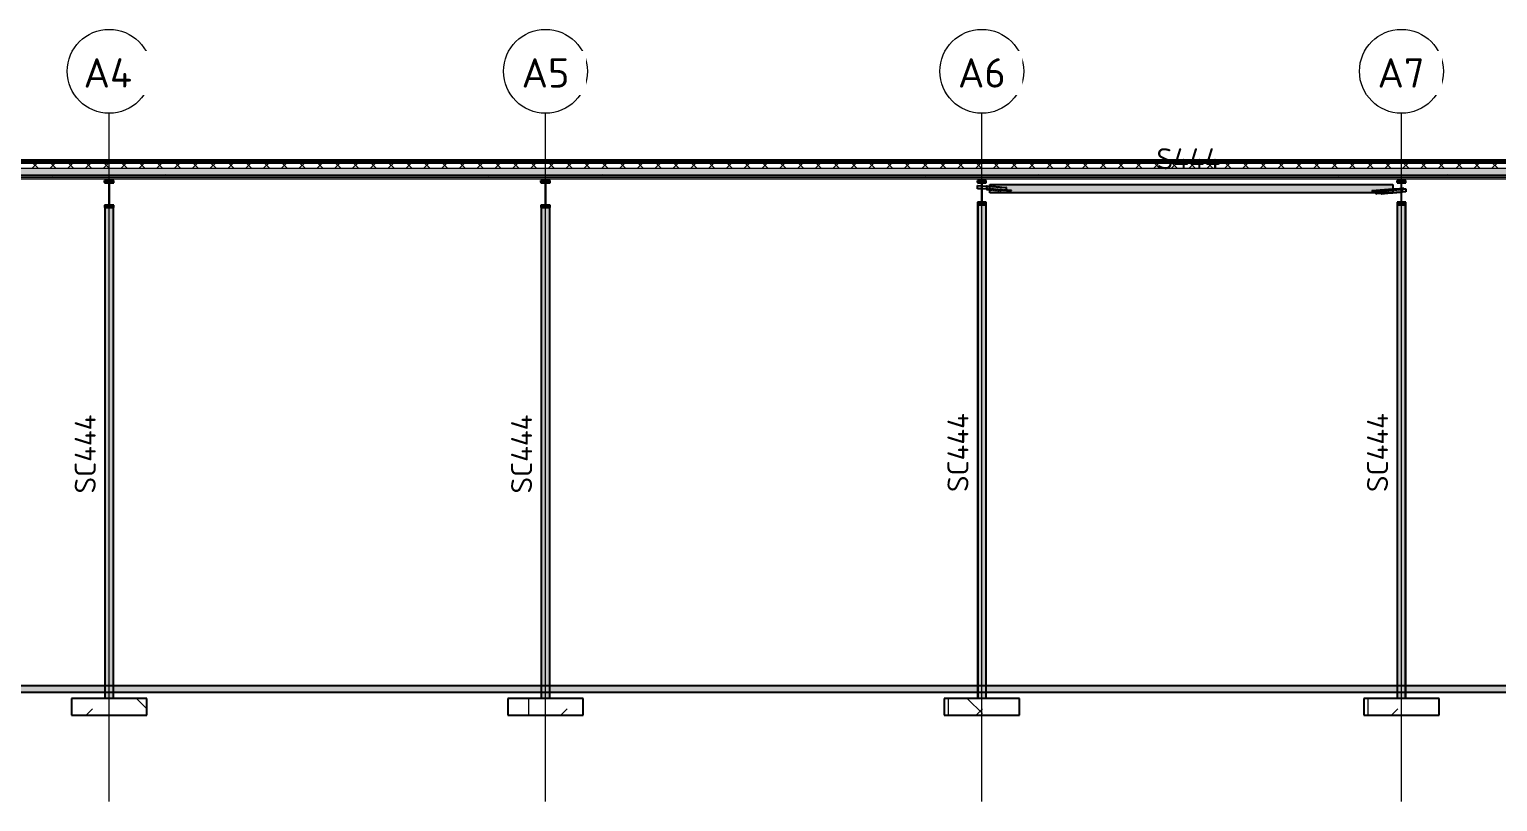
# Model space of a CAD drawing. Header units: millimetres. Extents: x 632 to 421542, y -3890 to 20851.
# Drawn here: x 333892 to 368887, y 2441 to 20851 of the extents above; entities that cross this region are included whole.
import ezdxf

# ---------------------------------------------------------------- set-up
doc = ezdxf.new("R2010")
doc.units = ezdxf.units.MM
doc.linetypes.add('Dash', pattern=[7, 5, -2])
doc.linetypes.add('Hidden Half', pattern=[3, 2, -1])
for name, color, linetype, lineweight in [('A-230-H-FLOOR', 190, 'Continuous', 13), ('A-230-M_FLOOR', 192, 'Continuous', 13), ('A-270-M_ROOF', 132, 'Continuous', 13), ('S-160-M_FOUND', 171, 'Continuous', 13), ('S-160-MH_FOUND', 171, 'Hidden Half', 13), ('S-280-A_COLUMN', 171, 'Continuous', 18), ('S-280-A_STRUCT_FRAME', 2, 'Continuous', 18), ('S-280-M_COLUMN', 52, 'Continuous', 13), ('S-280-M_STRUCT_FRAME', 12, 'Continuous', 13), ('S-280-MH_COLUMN', 52, 'Hidden Half', 13), ('Z-030-M_GRID', 191, 'Continuous', 13), ('Z-033_T_GRIDREF', 31, 'Continuous', 13), ('Z-230-A_LEVEL', 51, 'Continuous', 13)]:
    doc.layers.add(name, color=color, linetype=linetype, lineweight=lineweight)
doc.styles.add('ISOCPEUR_1', font='isocpeur.ttf', dxfattribs={"height": 700})
doc.styles.add('ISOCPEUR_2', font='isocpeur.ttf', dxfattribs={"height": 500})
pattern_1 = [(45, (-979703.3, 0), (-1414.214, 0), [750, -3000]), (45, (-978703.3, 1000), (-1414.214, 0), [750, -3000]), (45, (-977703.3, -300), (-1414.214, 0), [250, -2000]), (90, (-977703.33, 500), (-500, 500), [500, -2000]), (315, (-977703.3, 1000), (0, 2828.43), [500, -3000]), (0, (-978703.3, 1000), (2000, 2000), [300, -1000]), (0, (-981203.3, 2000), (2000, 2000), [300, -2000])]

# ---------------------------------------------------------------- blocks, each defined once
blk = doc.blocks.new('Ridge Capping - Ridge Capping-1882401-S6_501-SECTION 2A')
at = {"layer": 'A-270-M_ROOF', "lineweight": 5, "transparency": 33554432}
for points in [[(-1014161, 17720), (-913251, 17720), (-913251, 17746), (-1024756, 17746), (-1024756, 17720), (-1017693, 17720)], [(-1024756, 17716), (-913251, 17716), (-913251, 17743), (-1024756, 17743)], [(-1007098, 17716), (-913251, 17716), (-913251, 17720), (-1024756, 17720), (-1024756, 17716), (-1010630, 17716)]]:
    blk.add_hatch(color=253, dxfattribs=at).paths.add_polyline_path(points)
at = {"layer": 'A-270-M_ROOF', "color": 53, "lineweight": 5}
for p, q in [((-1024477, 17746), (-913434, 17746)), ((-913560, 17720), (-1024477, 17720)), ((-913571, 17720), (-1024469, 17720)), ((-913743, 17716), (-1024469, 17716)), ((-913554, 17743), (-1024467, 17743)), ((-913743, 17716), (-1024467, 17716))]:
    blk.add_line(p, q, dxfattribs=at)
blk = doc.blocks.new('25021-APA-ZZ-ZZ-M3-AR-000001_V3_rvt-3-S6_501-SECTION 2A')
at = {"layer": 'A-270-M_ROOF', "lineweight": 5, "transparency": 33554432}
for color, points in [(9, [(-1024756, 17699), (-913251, 17699), (-913251, 17743), (-1024756, 17743)]), (10, [(-1024756, 17659), (-913251, 17659), (-913251, 17703), (-1024756, 17703), (-1024756, 17659)]), (9, [(-1024756, 17659), (-913251, 17659), (-913251, 17703), (-1024756, 17702)]), (254, [(-1024756, 17287), (-913251, 17287), (-913251, 17538), (-1024756, 17538), (-1024756, 17407)]), (254, [(-1022990, 17287), (-913251, 17287), (-913251, 17331), (-1024756, 17331), (-1024756, 17287), (-1023873, 17287)])]:
    blk.add_hatch(color=color, dxfattribs=at).paths.add_polyline_path(points)
at = {"layer": 'A-270-M_ROOF', "transparency": 33554432}
blk.add_hatch(color=9, dxfattribs=at).paths.add_polyline_path([(-1024756, 17659), (-913251, 17659), (-913251, 17699), (-1024756, 17699)])
at = {"layer": 'A-270-M_ROOF', "lineweight": 5}
h = blk.add_hatch(dxfattribs=at)
h.set_pattern_fill('FP_26', angle=45, style=0, pattern_type=2)
h.set_pattern_definition([(45, (-979703.33, 2e-08), (-212.132, 212.132), []), (135, (-979703.33, 2e-08), (-212.132, -212.132), [])])
h.paths.add_polyline_path([(-1024756, 17538), (-913251, 17538), (-913251, 17659), (-1024756, 17659)])
at = {"layer": 'A-270-M_ROOF', "color": 53, "lineweight": 5}
for p, q in [((-913251, 17699), (-1024756, 17699)), ((-913251, 17659), (-1024756, 17659)), ((-1024756, 17659), (-913251, 17659)), ((-1024756, 17538), (-913251, 17538)), ((-913554, 17743), (-1024467, 17743)), ((-913743, 17703), (-996503, 17703)), ((-996503, 17703), (-913743, 17703)), ((-1024756, 17331), (-913421, 17331)), ((-1024756, 17287), (-913251, 17287))]:
    blk.add_line(p, q, dxfattribs=at)
blk.add_blockref('Ridge Capping - Ridge Capping-1882401-S6_501-SECTION 2A', (0, 0), dxfattribs=at)
blk = doc.blocks.new('NRP_Framing-Steel-Purlin Z - P914 - EZ250-15-4038738-S6_501-SECTION 2A')
at = {"layer": 'S-280-M_STRUCT_FRAME', "color": 150, "lineweight": 25}
for p, q in [((-1016101, 17367), (-1016201, 17358)), ((-1005702, 17367), (-1016101, 17367)), ((-1003201, 17367), (-1005701, 17367)), ((-1003101, 17375), (-1003201, 17367))]:
    blk.add_line(p, q, dxfattribs=at)
blk = doc.blocks.new('NRP_Framing-Steel-Purlin Z - P914 - EZ250-15-V84-S6_501-SECTION 2A')
at = {"layer": 'S-280-M_STRUCT_FRAME', "color": 150, "lineweight": 25}
for p, q in [((-984901, 17367), (-985001, 17358)), ((-974502, 17367), (-984901, 17367)), ((-972001, 17367), (-974501, 17367)), ((-971901, 17375), (-972001, 17367))]:
    blk.add_line(p, q, dxfattribs=at)
blk = doc.blocks.new('NRP_Framing-Steel-Purlin Z - P914 - EZ250-15-4038770-S6_501-SECTION 2A')
at = {"layer": 'S-280-M_STRUCT_FRAME', "color": 150, "lineweight": 25}
for p, q in [((-974501, 17367), (-974601, 17358)), ((-964652, 17367), (-974501, 17367)), ((-962251, 17367), (-964651, 17367)), ((-962151, 17375), (-962251, 17367))]:
    blk.add_line(p, q, dxfattribs=at)
blk = doc.blocks.new('NRP_Framing-Steel-Purlin Z - P914 - EZ250-15-4038690-S6_501-SECTION 2A')
at = {"layer": 'S-280-M_STRUCT_FRAME', "color": 150, "lineweight": 25}
for p, q in [((-964651, 17367), (-964751, 17358)), ((-954652, 17367), (-964651, 17367)), ((-952251, 17367), (-954651, 17367)), ((-952151, 17375), (-952251, 17367))]:
    blk.add_line(p, q, dxfattribs=at)
blk = doc.blocks.new('NRP_Column-Steel-SHS - SC444 - 200x200x6_0SHS-V86-S6_501-SECTION 2A')
at = {"layer": 'S-280-MH_COLUMN', "lineweight": 25}
for p, q in [((-1014945, 16602), (-1014945, 16637)), ((-1014945, 5200), (-1014945, 16602)), ((-1014757, 16637), (-1014757, 16602)), ((-1014757, 16602), (-1014757, 5200)), ((-1014945, 5050), (-1014945, 5200)), ((-1014945, 4900), (-1014945, 5050)), ((-1014757, 5200), (-1014757, 5050)), ((-1014757, 5050), (-1014757, 4900))]:
    blk.add_line(p, q, dxfattribs=at)
blk = doc.blocks.new('NRP_Column-Steel-SHS - SC444 - 200x200x6_0SHS-V87-S6_501-SECTION 2A')
at = {"layer": 'S-280-MH_COLUMN', "lineweight": 25}
for p, q in [((-973345, 16671), (-973345, 16706)), ((-973345, 5200), (-973345, 16671)), ((-973157, 16706), (-973157, 16671)), ((-973157, 16671), (-973157, 5200)), ((-973345, 5050), (-973345, 5200)), ((-973345, 4900), (-973345, 5050)), ((-973157, 5200), (-973157, 5050)), ((-973157, 5050), (-973157, 4900))]:
    blk.add_line(p, q, dxfattribs=at)
blk = doc.blocks.new('NRP_Foundation-Pad Footing Fibre _v2_ - PF4 -1800 x 1800 x 400d-V74-S6_501-SECTION 2A')
at = {"layer": 'S-160-M_FOUND'}
h = blk.add_hatch(dxfattribs=at)
h.set_pattern_fill('FP_29', color=256, style=0, pattern_type=2)
h.set_pattern_definition(pattern_1)
h.paths.add_polyline_path([(-994951, 4500), (-993151, 4500), (-993151, 4900), (-994951, 4900)])
at = {"layer": 'S-160-M_FOUND', "lineweight": 25}
for p, q in [((-993151, 4900), (-994951, 4900)), ((-994951, 4900), (-994951, 4500)), ((-993151, 4500), (-993151, 4900)), ((-994951, 4500), (-993151, 4500))]:
    blk.add_line(p, q, dxfattribs=at)
blk = doc.blocks.new('NRP_Foundation-Pad Footing Fibre _v2_ - PF4 -1800 x 1800 x 400d-V75-S6_501-SECTION 2A')
at = {"layer": 'S-160-M_FOUND'}
h = blk.add_hatch(dxfattribs=at)
h.set_pattern_fill('FP_29', color=256, style=0, pattern_type=2)
h.set_pattern_definition(pattern_1)
h.paths.add_polyline_path([(-984551, 4500), (-982751, 4500), (-982751, 4900), (-984551, 4900)])
at = {"layer": 'S-160-M_FOUND', "lineweight": 25}
for p, q in [((-982751, 4900), (-984551, 4900)), ((-984551, 4900), (-984551, 4500)), ((-982751, 4500), (-982751, 4900)), ((-984551, 4500), (-982751, 4500))]:
    blk.add_line(p, q, dxfattribs=at)
blk = doc.blocks.new('NRP_Foundation-Pad Footing Fibre _v2_ - PF4 -1800 x 1800 x 400d-V76-S6_501-SECTION 2A')
at = {"layer": 'S-160-M_FOUND'}
h = blk.add_hatch(dxfattribs=at)
h.set_pattern_fill('FP_29', color=256, style=0, pattern_type=2)
h.set_pattern_definition(pattern_1)
h.paths.add_polyline_path([(-974151, 4500), (-972351, 4500), (-972351, 4900), (-974151, 4900)])
at = {"layer": 'S-160-M_FOUND', "lineweight": 25}
for p, q in [((-972351, 4900), (-974151, 4900)), ((-974151, 4900), (-974151, 4500)), ((-972351, 4500), (-972351, 4900)), ((-974151, 4500), (-972351, 4500))]:
    blk.add_line(p, q, dxfattribs=at)
blk = doc.blocks.new('NRP_Foundation-Pad Footing Fibre _v2_ - PF4 -1800 x 1800 x 400d-V77-S6_501-SECTION 2A')
at = {"layer": 'S-160-M_FOUND'}
h = blk.add_hatch(dxfattribs=at)
h.set_pattern_fill('FP_29', color=256, style=0, pattern_type=2)
h.set_pattern_definition(pattern_1)
h.paths.add_polyline_path([(-964151, 4900), (-964151, 4500), (-962351, 4500), (-962351, 4900)])
at = {"layer": 'S-160-M_FOUND', "lineweight": 25}
for p, q in [((-962351, 4900), (-964151, 4900)), ((-964151, 4900), (-964151, 4500)), ((-962351, 4500), (-962351, 4900)), ((-964151, 4500), (-962351, 4500))]:
    blk.add_line(p, q, dxfattribs=at)
blk = doc.blocks.new('NRP_Framing-Steel-SHS - S444 - 200x200x6_0SHS-3940805-S6_501-SECTION 2A')
at = {"layer": 'S-280-M_STRUCT_FRAME', "linetype": 'Dash', "lineweight": 25}
for p, q in [((-963455, 17144), (-973063, 17144)), ((-963856, 16956), (-973063, 16956)), ((-963478, 16956), (-963856, 16956)), ((-963455, 16956), (-963477, 16956))]:
    blk.add_line(p, q, dxfattribs=at)
blk = doc.blocks.new('NRP_Framing-Steel-EA - RB725 - 75x75x8EA-3940860-S6_501-SECTION 2A')
at = {"layer": 'S-280-M_STRUCT_FRAME', "linetype": 'Dash', "lineweight": 25}
h = blk.add_hatch(color=256, dxfattribs=at)
h.paths.add_polyline_path([(-972664, 17005), (-972673, 17081), (-973246, 17121), (-973246, 17046), (-972666, 17005)])
h.paths.add_polyline_path([(-973256, 17047), (-973256, 17121), (-973352, 17128), (-973352, 17053)])
for points in [[(-973256, 17121), (-973256, 17122), (-973344, 17128)], [(-972664, 17005), (-972545, 17005), (-972546, 17013), (-972653, 17013), (-972660, 17081), (-972673, 17081), (-972666, 17016)], [(-972546, 17013), (-972653, 17021), (-972653, 17013)]]:
    blk.add_hatch(color=256, dxfattribs=at).paths.add_polyline_path(points)
at = {"layer": 'S-280-M_STRUCT_FRAME', "lineweight": 25}
for p, q in [((-973352, 17128), (-973347, 17129)), ((-973352, 17053), (-973352, 17128)), ((-973352, 17128), (-973256, 17121)), ((-973256, 17047), (-973352, 17053)), ((-973347, 17129), (-973256, 17122)), ((-973246, 17122), (-972660, 17081)), ((-973246, 17121), (-972673, 17081)), ((-972664, 17005), (-973246, 17046)), ((-972660, 17081), (-972673, 17081)), ((-972673, 17081), (-972664, 17005)), ((-972664, 17005), (-972545, 17005)), ((-972653, 17013), (-972660, 17081)), ((-972653, 17021), (-972546, 17013)), ((-972546, 17013), (-972653, 17013)), ((-972545, 17005), (-972546, 17013))]:
    blk.add_line(p, q, dxfattribs=at)
at = {"layer": 'S-280-M_STRUCT_FRAME', "linetype": 'Dash', "lineweight": 25}
for p, q in [((-973256, 17122), (-973246, 17122)), ((-973256, 17121), (-973246, 17121)), ((-973246, 17046), (-973256, 17047))]:
    blk.add_line(p, q, dxfattribs=at)
blk = doc.blocks.new('NRP_Framing-Steel-EA - RB725 - 75x75x8EA-V83-S6_501-SECTION 2A')
at = {"layer": 'S-280-M_STRUCT_FRAME', "linetype": 'Dash', "lineweight": 25}
blk.add_hatch(color=256, dxfattribs=at).paths.add_polyline_path([(-963846, 16930), (-963838, 17005), (-963957, 17005), (-963958, 16997), (-963851, 16997), (-963859, 16930)])
h = blk.add_hatch(color=256, dxfattribs=at)
h.paths.add_polyline_path([(-963838, 17005), (-963283, 17045), (-963326, 17049), (-963390, 17045), (-963957, 17005)])
h.paths.add_polyline_path([(-963246, 17047), (-963150, 17053), (-963197, 17058), (-963246, 17053), (-963246, 17050), (-963230, 17049), (-963246, 17048)])
h.paths.add_polyline_path([(-963256, 17051), (-963256, 17054), (-963275, 17053)])
h = blk.add_hatch(color=256, dxfattribs=at)
h.paths.add_polyline_path([(-963846, 16930), (-963256, 16971), (-963256, 17046), (-963838, 17005)])
h.paths.add_polyline_path([(-963246, 16972), (-963150, 16979), (-963150, 17053), (-963246, 17047)])
at = {"layer": 'S-280-M_STRUCT_FRAME', "lineweight": 25}
for p, q in [((-963957, 17005), (-963958, 16997)), ((-963958, 16997), (-963851, 16997)), ((-963458, 17040), (-963957, 17005)), ((-963838, 17005), (-963957, 17005)), ((-963851, 16997), (-963859, 16930)), ((-963859, 16930), (-963846, 16930)), ((-963846, 16930), (-963838, 17005)), ((-963256, 16971), (-963846, 16930)), ((-963838, 17005), (-963256, 17046)), ((-963298, 17051), (-963455, 17040)), ((-963256, 17054), (-963275, 17053)), ((-963197, 17058), (-963246, 17055)), ((-963246, 17047), (-963150, 17053)), ((-963150, 16979), (-963246, 16972)), ((-963197, 17058), (-963150, 17053)), ((-963150, 17053), (-963150, 16979))]:
    blk.add_line(p, q, dxfattribs=at)
at = {"layer": 'S-280-M_STRUCT_FRAME', "linetype": 'Dash', "lineweight": 25}
for p, q in [((-963455, 17040), (-963458, 17040)), ((-963275, 17053), (-963296, 17052)), ((-963246, 17055), (-963256, 17054)), ((-963256, 17046), (-963246, 17047)), ((-963246, 16972), (-963256, 16971))]:
    blk.add_line(p, q, dxfattribs=at)
blk = doc.blocks.new('NRP_Framing-Steel-EA - RB725 - 75x75x8EA-4036928-S6_501-SECTION 2A')
at = {"layer": 'S-280-M_STRUCT_FRAME', "linetype": 'Dash', "lineweight": 25}
blk.add_hatch(color=256, dxfattribs=at).paths.add_polyline_path([(-973063, 17030), (-973063, 17033), (-973138, 17036)])
for p, q in [((-973132, 17112), (-973138, 17111)), ((-973138, 17111), (-973138, 17036)), ((-973132, 17045), (-973132, 17112)), ((-972778, 17081), (-973132, 17112)), ((-973084, 17049), (-973132, 17045)), ((-973124, 17037), (-973084, 17041)), ((-973084, 17041), (-973084, 17049)), ((-972677, 17013), (-973084, 17049)), ((-972728, 17010), (-973084, 17041)), ((-973063, 17030), (-972783, 17005)), ((-972677, 17005), (-972724, 17009))]:
    blk.add_line(p, q, dxfattribs=at)
at = {"layer": 'S-280-M_STRUCT_FRAME', "lineweight": 25}
for q in [(-973125, 17037), (-973063, 17030)]:
    blk.add_line((-973138, 17036), q, dxfattribs=at)
blk = doc.blocks.new('NRP_Framing-Steel-EA - RB725 - 75x75x8EA-4066255-S6_501-SECTION 2A')
at = {"layer": 'S-280-M_STRUCT_FRAME', "linetype": 'Dash', "lineweight": 25}
h = blk.add_hatch(color=256, dxfattribs=at)
h.paths.add_polyline_path([(-963737, 16930), (-963511, 16950), (-963563, 16950), (-963737, 16938)])
h.paths.add_polyline_path([(-963455, 16955), (-963305, 16968), (-963455, 16956)])
for points in [[(-963727, 16930), (-963726, 16930), (-963734, 16930)], [(-963280, 17045), (-963278, 17045), (-963278, 17053), (-963322, 17049)]]:
    blk.add_hatch(color=256, dxfattribs=at).paths.add_polyline_path(points)
h = blk.add_hatch(color=256, dxfattribs=at)
h.paths.add_polyline_path([(-963275, 17045), (-963256, 17048), (-963256, 17051), (-963278, 17053), (-963278, 17045)])
h.paths.add_polyline_path([(-963246, 17048), (-963229, 17049), (-963246, 17050)])
for p, q in [((-963826, 16997), (-963324, 17041)), ((-963825, 17005), (-963779, 17009)), ((-963774, 17010), (-963326, 17049)), ((-963732, 16997), (-963230, 17041)), ((-963511, 16950), (-963455, 16955)), ((-963500, 16950), (-963455, 16954)), ((-963320, 17042), (-963280, 17045)), ((-963302, 16968), (-963230, 16974)), ((-963272, 17045), (-963230, 17041)), ((-963246, 17050), (-963256, 17051)), ((-963256, 16971), (-963250, 16972)), ((-963246, 16972), (-963225, 16974)), ((-963230, 17041), (-963230, 16974)), ((-963230, 16974), (-963225, 16974)), ((-963225, 17049), (-963229, 17049)), ((-963225, 16974), (-963225, 17049))]:
    blk.add_line(p, q, dxfattribs=at)
at = {"layer": 'S-280-M_STRUCT_FRAME', "lineweight": 25}
for p, q in [((-963737, 16930), (-963512, 16950)), ((-963726, 16930), (-963501, 16950)), ((-963455, 16954), (-963256, 16971)), ((-963455, 16955), (-963307, 16968)), ((-963326, 17049), (-963301, 17051)), ((-963298, 17051), (-963278, 17053)), ((-963280, 17045), (-963278, 17045)), ((-963256, 17051), (-963278, 17053)), ((-963278, 17053), (-963278, 17045)), ((-963278, 17045), (-963273, 17045)), ((-963229, 17049), (-963246, 17050))]:
    blk.add_line(p, q, dxfattribs=at)
blk = doc.blocks.new('Grid - NRP_Grid-Head-320187-S6_501-SECTION 2A')
at = {"layer": 'Z-033_T_GRIDREF'}
blk.add_circle((-1014851, 19851), 1000, dxfattribs=at)

msp = doc.modelspace()

# ---------------------------------------------------------------- hatches: boundary and pattern name
at = {"layer": 'A-230-H-FLOOR'}
h = msp.add_hatch(dxfattribs=at)
h.set_pattern_fill('FP_29', color=256, style=0, pattern_type=2)
h.set_pattern_definition([(45, (350141.4, 0), (-1414.214, 0), [750, -3000]), (45, (351141.4, 1000), (-1414.214, 0), [750, -3000]), (45, (352141.4, -300), (-1414.214, 0), [250, -2000]), (90, (352141.4, 500), (-500, 500), [500, -2000]), (315, (352141.4, 1000), (0, 2828.43), [500, -3000]), (0, (351141.4, 1000), (2000, 2000), [300, -1000]), (0, (348641.4, 2000), (2000, 2000), [300, -2000])])
h.paths.add_polyline_path([(411035, 5050), (418098, 5050), (418098, 5200), (306494, 5200), (306494, 5050), (403972, 5050)])
at = {"layer": 'S-280-M_COLUMN', "lineweight": 5}
h = msp.add_hatch(color=256, dxfattribs=at)
h.paths.add_polyline_path([(335694, 4900), (335709, 4900), (335709, 5050), (335694, 5050)])
h.paths.add_polyline_path([(335698, 5200), (335709, 5200), (335709, 16602), (335694, 16602), (335696, 5200)])
h = msp.add_hatch(color=256, dxfattribs=at)
h.paths.add_polyline_path([(335879, 4900), (335879, 5050), (335709, 5050), (335709, 4900)])
h.paths.add_polyline_path([(335709, 5200), (335879, 5200), (335879, 16602), (335709, 16602), (335709, 7257)])
h = msp.add_hatch(color=256, dxfattribs=at)
h.paths.add_polyline_path([(335893, 4900), (335894, 4900), (335892, 5050), (335879, 5050), (335879, 4900), (335892, 4900)])
h.paths.add_polyline_path([(335892, 5200), (335894, 5200), (335892, 16602), (335879, 16602), (335879, 5200), (335892, 5200)])
h = msp.add_hatch(color=256, dxfattribs=at)
h.paths.add_polyline_path([(346101, 4900), (346109, 4900), (346109, 5050), (346094, 5050), (346096, 4900), (346098, 4900)])
h.paths.add_polyline_path([(346098, 5200), (346109, 5200), (346109, 16602), (346094, 16602), (346096, 5200)])
h = msp.add_hatch(color=256, dxfattribs=at)
h.paths.add_polyline_path([(346279, 4900), (346279, 5050), (346109, 5050), (346109, 4900)])
h.paths.add_polyline_path([(346109, 5200), (346279, 5200), (346279, 16602), (346109, 16602), (346109, 7257)])
h = msp.add_hatch(color=256, dxfattribs=at)
h.paths.add_polyline_path([(346293, 4900), (346294, 4900), (346292, 5050), (346279, 5050), (346279, 4900), (346292, 4900)])
h.paths.add_polyline_path([(346292, 5200), (346294, 5200), (346292, 16602), (346279, 16602), (346279, 5200), (346292, 5200)])
h = msp.add_hatch(color=256, dxfattribs=at)
h.paths.add_polyline_path([(356498, 4900), (356509, 4900), (356509, 5050), (356494, 5050), (356496, 4900)])
h.paths.add_polyline_path([(356503, 5200), (356509, 5200), (356509, 16671), (356494, 16671), (356496, 5200), (356501, 5200)])
h = msp.add_hatch(color=256, dxfattribs=at)
h.paths.add_polyline_path([(356679, 4900), (356679, 5050), (356509, 5050), (356509, 4900)])
h.paths.add_polyline_path([(356509, 5200), (356679, 5200), (356679, 16671), (356509, 16671), (356509, 7257)])
h = msp.add_hatch(color=256, dxfattribs=at)
h.paths.add_polyline_path([(356693, 4900), (356694, 4900), (356692, 5050), (356679, 5050), (356679, 4900), (356692, 4900)])
h.paths.add_polyline_path([(356693, 5200), (356694, 5200), (356692, 16671), (356679, 16671), (356679, 5200), (356692, 5200)])
h = msp.add_hatch(color=256, dxfattribs=at)
h.paths.add_polyline_path([(366498, 4900), (366509, 4900), (366509, 5050), (366494, 5050), (366496, 4900)])
h.paths.add_polyline_path([(366503, 5200), (366509, 5200), (366509, 16671), (366494, 16671), (366496, 5200), (366501, 5200)])
h = msp.add_hatch(color=256, dxfattribs=at)
h.paths.add_polyline_path([(366679, 4900), (366679, 5050), (366509, 5050), (366509, 4900)])
h.paths.add_polyline_path([(366509, 5200), (366679, 5200), (366679, 16671), (366509, 16671), (366509, 7257)])
h = msp.add_hatch(color=256, dxfattribs=at)
h.paths.add_polyline_path([(366693, 4900), (366694, 4900), (366692, 5050), (366679, 5050), (366679, 4900), (366692, 4900)])
h.paths.add_polyline_path([(366693, 5200), (366694, 5200), (366692, 16671), (366679, 16671), (366679, 5200), (366692, 5200)])
msp.add_hatch(color=256, dxfattribs=at).paths.add_polyline_path([(346279, 12932), (346279, 12932)])
at = {"layer": 'S-280-M_STRUCT_FRAME', "lineweight": 5}
for points in [[(335908, 17250), (335680, 17250), (335680, 17206), (335908, 17206)], [(335680, 17191), (335680, 17191), (335680, 17206)], [(335680, 16602), (335908, 16602), (335908, 16617), (335799, 16617), (335799, 17191), (335908, 17191), (335908, 17206), (335680, 17206), (335680, 17191), (335788, 17191), (335788, 16617), (335680, 16617)], [(346308, 17250), (346080, 17250), (346080, 17206), (346308, 17206)], [(346080, 17191), (346080, 17191), (346080, 17206)], [(346308, 16602), (346308, 16617), (346199, 16617), (346199, 17191), (346308, 17191), (346308, 17206), (346080, 17206), (346080, 17191), (346188, 17191), (346188, 16617), (346080, 16617), (346080, 16602), (346143, 16602)], [(356698, 17243), (356489, 17243), (356489, 17206), (356698, 17206)], [(356698, 16671), (356698, 16687), (356599, 16687), (356599, 17190), (356698, 17190), (356698, 17206), (356489, 17206), (356489, 17190), (356589, 17190), (356589, 16687), (356489, 16687), (356489, 16671), (356517, 16671)], [(356589, 17190), (356589, 17190), (356577, 17190)], [(356698, 17190), (356698, 17190), (356687, 17190)], [(366698, 17250), (366489, 17250), (366489, 17206), (366698, 17206)], [(366698, 16671), (366698, 16687), (366599, 16687), (366599, 17190), (366698, 17190), (366698, 17206), (366489, 17206), (366489, 17190), (366589, 17190), (366589, 16687), (366489, 16687), (366489, 16671), (366670, 16671)], [(366552, 17190), (366588, 17190), (366588, 17190)], [(335680, 16617), (335788, 16617), (335788, 16660), (335680, 16660), (335680, 16646)], [(335680, 16602), (335680, 16602), (335680, 16637)], [(335799, 16617), (335908, 16617), (335908, 16660), (335799, 16660), (335799, 16646)], [(346080, 16617), (346188, 16617), (346188, 16660), (346080, 16660)], [(346308, 16660), (346199, 16660), (346199, 16617), (346308, 16617)], [(356589, 16687), (356589, 16727), (356489, 16727), (356489, 16687), (356517, 16687)], [(356698, 16727), (356599, 16727), (356599, 16687), (356698, 16687)], [(366589, 16687), (366589, 16730), (366489, 16730), (366489, 16687)], [(366670, 16687), (366698, 16687), (366698, 16730), (366599, 16730), (366599, 16687)]]:
    msp.add_hatch(color=256, dxfattribs=at).paths.add_polyline_path(points)
h = msp.add_hatch(color=256, dxfattribs=at)
h.paths.add_polyline_path([(356698, 16727), (356698, 16730), (356599, 16729), (356599, 16727), (356617, 16727)])
h.paths.add_polyline_path([(356489, 16727), (356589, 16727), (356589, 16730), (356489, 16730)])
h.paths.add_polyline_path([(356678, 17243), (356698, 17243), (356698, 17246), (356489, 17246), (356489, 17243), (356507, 17243)])
h = msp.add_hatch(color=256, dxfattribs=at)
h.paths.add_polyline_path([(366390, 16950), (366390, 16957), (366281, 16950)])
h.paths.add_polyline_path([(365988, 16950), (365993, 16997), (365886, 16997), (365887, 17005), (366390, 17040), (366390, 17150), (356782, 17150), (356782, 17109), (357185, 17081), (357192, 17021), (357299, 17013), (357299, 17005), (357172, 17006), (356782, 17033), (356782, 16950), (365986, 16950)])

# ---------------------------------------------------------------- linework, layer by layer
at = {"layer": 'A-230-M_FLOOR', "lineweight": 25}
for p, q in [((418098, 5200), (306494, 5200)), ((306494, 5050), (418098, 5050))]:
    msp.add_line(p, q, dxfattribs=at)
at = {"layer": 'S-280-M_COLUMN', "lineweight": 25}
for p, q in [((335694, 16602), (335694, 5200)), ((335894, 5200), (335894, 16602)), ((346094, 16602), (346094, 5200)), ((346294, 5200), (346294, 16602)), ((356494, 16671), (356494, 5200)), ((356694, 5200), (356694, 16671)), ((366494, 16671), (366494, 5200)), ((366694, 5200), (366694, 16671)), ((335694, 5050), (335694, 4900)), ((335894, 4900), (335894, 5050)), ((346094, 5050), (346094, 4900)), ((346294, 4900), (346294, 5050)), ((356494, 5050), (356494, 4900)), ((356694, 4900), (356694, 5050)), ((366494, 5050), (366494, 4900)), ((366694, 4900), (366694, 5050))]:
    msp.add_line(p, q, dxfattribs=at)
at = {"layer": 'S-280-M_STRUCT_FRAME', "lineweight": 25}
for p, q in [((335680, 17250), (335908, 17250)), ((335908, 17250), (335680, 17250)), ((335680, 17206), (335680, 17250)), ((335908, 17206), (335680, 17206)), ((335680, 17206), (335680, 17191)), ((335680, 17191), (335788, 17191)), ((335788, 17191), (335788, 16617)), ((335799, 16617), (335799, 17191)), ((335799, 17191), (335908, 17191)), ((335908, 17206), (335908, 17250)), ((335908, 17191), (335908, 17206)), ((346080, 17250), (346308, 17250)), ((346308, 17250), (346080, 17250)), ((346080, 17206), (346080, 17250)), ((346308, 17206), (346080, 17206)), ((346080, 17206), (346080, 17191)), ((346080, 17191), (346188, 17191)), ((346188, 17191), (346188, 16617)), ((346199, 16617), (346199, 17191)), ((346199, 17191), (346308, 17191)), ((346308, 17206), (346308, 17250)), ((346308, 17191), (346308, 17206)), ((356698, 17246), (356489, 17246)), ((356489, 17246), (356489, 17243)), ((356489, 17243), (356698, 17243)), ((356489, 17206), (356489, 17243)), ((356698, 17206), (356489, 17206)), ((356489, 17206), (356489, 17190)), ((356489, 17190), (356589, 17190)), ((356589, 17190), (356589, 16687)), ((356599, 16687), (356599, 17190)), ((356599, 17190), (356698, 17190)), ((356698, 17243), (356698, 17246)), ((356698, 17206), (356698, 17243)), ((356698, 17190), (356698, 17206)), ((356782, 17109), (356782, 17150)), ((356782, 17150), (366390, 17150)), ((366390, 17150), (366390, 17040)), ((366489, 17250), (366698, 17250)), ((366698, 17250), (366489, 17250)), ((366489, 17206), (366489, 17250)), ((366698, 17206), (366489, 17206)), ((366489, 17206), (366489, 17190)), ((366489, 17190), (366589, 17190)), ((366589, 17190), (366589, 16687)), ((366599, 16687), (366599, 17190)), ((366599, 17190), (366698, 17190)), ((366698, 17206), (366698, 17250)), ((366698, 17190), (366698, 17206)), ((356782, 16950), (356782, 17033)), ((365988, 16950), (356782, 16950)), ((366390, 16950), (366282, 16950)), ((366390, 16957), (366390, 16950)), ((335680, 16660), (335788, 16660)), ((335788, 16660), (335680, 16660)), ((335680, 16660), (335680, 16617)), ((335788, 16617), (335680, 16617)), ((335680, 16617), (335680, 16602)), ((335680, 16602), (335908, 16602)), ((335799, 16660), (335908, 16660)), ((335908, 16660), (335799, 16660)), ((335908, 16617), (335799, 16617)), ((335908, 16617), (335908, 16660)), ((335908, 16602), (335908, 16617)), ((346080, 16660), (346188, 16660)), ((346188, 16660), (346080, 16660)), ((346080, 16660), (346080, 16617)), ((346188, 16617), (346080, 16617)), ((346080, 16617), (346080, 16602)), ((346080, 16602), (346308, 16602)), ((346199, 16660), (346308, 16660)), ((346308, 16660), (346199, 16660)), ((346308, 16617), (346199, 16617)), ((346308, 16617), (346308, 16660)), ((346308, 16602), (346308, 16617)), ((356489, 16730), (356489, 16727)), ((356589, 16730), (356489, 16730)), ((356489, 16727), (356589, 16727)), ((356489, 16727), (356489, 16687)), ((356589, 16687), (356489, 16687)), ((356489, 16687), (356489, 16671)), ((356489, 16671), (356698, 16671)), ((356698, 16730), (356599, 16730)), ((356599, 16727), (356698, 16727)), ((356698, 16687), (356599, 16687)), ((356698, 16727), (356698, 16730)), ((356698, 16687), (356698, 16727)), ((356698, 16671), (356698, 16687)), ((366489, 16730), (366589, 16730)), ((366589, 16730), (366489, 16730)), ((366489, 16730), (366489, 16687)), ((366589, 16687), (366489, 16687)), ((366489, 16687), (366489, 16671)), ((366489, 16671), (366698, 16671)), ((366599, 16730), (366698, 16730)), ((366698, 16730), (366599, 16730)), ((366698, 16687), (366599, 16687)), ((366698, 16687), (366698, 16730)), ((366698, 16671), (366698, 16687))]:
    msp.add_line(p, q, dxfattribs=at)
at = {"layer": 'S-280-M_STRUCT_FRAME', "linetype": 'Dash', "lineweight": 25}
for p, q in [((335788, 17235), (335680, 17235)), ((335788, 17191), (335788, 17235)), ((335788, 17235), (335788, 17191)), ((335908, 17235), (335799, 17235)), ((335799, 17235), (335799, 17191)), ((335799, 17235), (335799, 17191)), ((346188, 17235), (346080, 17235)), ((346188, 17191), (346188, 17235)), ((346188, 17235), (346188, 17191)), ((346308, 17235), (346199, 17235)), ((346199, 17235), (346199, 17191)), ((356489, 17230), (356589, 17230)), ((356589, 17230), (356589, 17190)), ((356599, 17190), (356599, 17230)), ((356599, 17230), (356698, 17230)), ((366589, 17234), (366489, 17234)), ((366589, 17190), (366589, 17234)), ((366589, 17234), (366589, 17190)), ((366698, 17234), (366599, 17234)), ((366599, 17234), (366599, 17190)), ((366599, 17234), (366599, 17190)), ((356782, 17033), (356782, 17109)), ((366281, 16950), (365988, 16950)), ((366390, 17040), (366390, 16957)), ((335908, 16645), (335680, 16645)), ((346308, 16645), (346080, 16645)), ((356489, 16715), (356698, 16715)), ((366698, 16715), (366489, 16715))]:
    msp.add_line(p, q, dxfattribs=at)
at = {"layer": 'S-280-MH_COLUMN', "lineweight": 25}
for p, q in [((335694, 16637), (335694, 16602)), ((335694, 16637), (335709, 16637)), ((335879, 16637), (335709, 16637)), ((335879, 16637), (335894, 16637)), ((335894, 16602), (335894, 16637)), ((346094, 16637), (346094, 16602)), ((346094, 16637), (346109, 16637)), ((346279, 16637), (346109, 16637)), ((346279, 16637), (346294, 16637)), ((346294, 16602), (346294, 16637)), ((356494, 16706), (356494, 16671)), ((356494, 16706), (356509, 16706)), ((356679, 16706), (356509, 16706)), ((356679, 16706), (356694, 16706)), ((356694, 16671), (356694, 16706)), ((366494, 16706), (366494, 16671)), ((366494, 16706), (366509, 16706)), ((366679, 16706), (366509, 16706)), ((366679, 16706), (366694, 16706)), ((366694, 16671), (366694, 16706)), ((335694, 5200), (335694, 5050)), ((335894, 5050), (335894, 5200)), ((346094, 5200), (346094, 5050)), ((346294, 5050), (346294, 5200)), ((356494, 5200), (356494, 5050)), ((356694, 5050), (356694, 5200)), ((366494, 5200), (366494, 5050)), ((366694, 5050), (366694, 5200))]:
    msp.add_line(p, q, dxfattribs=at)
at = {"layer": 'Z-030-M_GRID'}
for p, q in [((335794, 2441), (335794, 18851)), ((346194, 2441), (346194, 18851)), ((356594, 2441), (356594, 18851)), ((366594, 2441), (366594, 18851))]:
    msp.add_line(p, q, dxfattribs=at)
at = {"layer": 'Z-230-A_LEVEL'}
msp.add_line((302236, 5200), (421542, 5200), dxfattribs=at)

# ---------------------------------------------------------------- block references
at = {"color": 10, "lineweight": 5}
msp.add_blockref('25021-APA-ZZ-ZZ-M3-AR-000001_V3_rvt-3-S6_501-SECTION 2A', (1329845, 0), dxfattribs=at)
at = {"layer": 'S-160-MH_FOUND', "lineweight": 25}
for name in ['NRP_Foundation-Pad Footing Fibre _v2_ - PF4 -1800 x 1800 x 400d-V74-S6_501-SECTION 2A', 'NRP_Foundation-Pad Footing Fibre _v2_ - PF4 -1800 x 1800 x 400d-V75-S6_501-SECTION 2A', 'NRP_Foundation-Pad Footing Fibre _v2_ - PF4 -1800 x 1800 x 400d-V76-S6_501-SECTION 2A', 'NRP_Foundation-Pad Footing Fibre _v2_ - PF4 -1800 x 1800 x 400d-V77-S6_501-SECTION 2A']:
    msp.add_blockref(name, (1329845, 0), dxfattribs=at)
at = {"layer": 'S-280-M_STRUCT_FRAME', "color": 150, "lineweight": 25}
for name, p in [('NRP_Framing-Steel-Purlin Z - P914 - EZ250-15-4038738-S6_501-SECTION 2A', (1340245, 0)), ('NRP_Framing-Steel-Purlin Z - P914 - EZ250-15-4038738-S6_501-SECTION 2A', (1350645, 0)), ('NRP_Framing-Steel-Purlin Z - P914 - EZ250-15-V84-S6_501-SECTION 2A', (1329845, 0)), ('NRP_Framing-Steel-Purlin Z - P914 - EZ250-15-4038770-S6_501-SECTION 2A', (1329845, 0)), ('NRP_Framing-Steel-Purlin Z - P914 - EZ250-15-4038690-S6_501-SECTION 2A', (1329845, 0))]:
    msp.add_blockref(name, p, dxfattribs=at)
at = {"layer": 'S-280-M_STRUCT_FRAME', "linetype": 'Dash', "lineweight": 25}
for name in ['NRP_Framing-Steel-EA - RB725 - 75x75x8EA-3940860-S6_501-SECTION 2A', 'NRP_Framing-Steel-EA - RB725 - 75x75x8EA-4036928-S6_501-SECTION 2A', 'NRP_Framing-Steel-SHS - S444 - 200x200x6_0SHS-3940805-S6_501-SECTION 2A', 'NRP_Framing-Steel-EA - RB725 - 75x75x8EA-V83-S6_501-SECTION 2A', 'NRP_Framing-Steel-EA - RB725 - 75x75x8EA-4066255-S6_501-SECTION 2A']:
    msp.add_blockref(name, (1329845, 0), dxfattribs=at)
at = {"layer": 'S-280-MH_COLUMN', "lineweight": 25}
for name, p in [('NRP_Column-Steel-SHS - SC444 - 200x200x6_0SHS-V86-S6_501-SECTION 2A', (1350645, 0)), ('NRP_Column-Steel-SHS - SC444 - 200x200x6_0SHS-V86-S6_501-SECTION 2A', (1361045, 0)), ('NRP_Column-Steel-SHS - SC444 - 200x200x6_0SHS-V87-S6_501-SECTION 2A', (1329845, 0)), ('NRP_Column-Steel-SHS - SC444 - 200x200x6_0SHS-V87-S6_501-SECTION 2A', (1339845, 0))]:
    msp.add_blockref(name, p, dxfattribs=at)
at = {"layer": 'Z-033_T_GRIDREF'}
for p in [(1350645, 0), (1361045, 0), (1371445, 0), (1381445, 0)]:
    msp.add_blockref('Grid - NRP_Grid-Head-320187-S6_501-SECTION 2A', p, dxfattribs=at)

# ---------------------------------------------------------------- texts
at = {"layer": 'S-280-A_COLUMN', "lineweight": 13, "char_height": 500, "width": 2356.96, "attachment_point": 1, "rotation": 90, "style": 'ISOCPEUR_2'}
for insert in [(334974, 9786), (345374, 9786), (355774, 9821), (365774, 9821)]:
    msp.add_mtext('SC444', dxfattribs=dict(at, insert=insert))
at = {"layer": 'S-280-A_STRUCT_FRAME', "lineweight": 13, "insert": (360756, 18017), "char_height": 500, "width": 1924.05, "attachment_point": 1, "style": 'ISOCPEUR_2'}
msp.add_mtext('S444', dxfattribs=at)

# ---------------------------------------------------------------- next in the draw order: texts
at = {"layer": 'Z-033_T_GRIDREF', "char_height": 700, "attachment_point": 1, "style": 'ISOCPEUR_1', "bg_fill": 3, "box_fill_scale": 1.25, "bg_fill_color": 256, "bg_fill_true_color": 13158600, "bg_fill_transparency": 0}
for s, insert, width in [('A4', (335184, 20163), 1459.07), ('A5', (345624, 20163), 1362.87), ('A6', (356024, 20163), 1362.87), ('A7', (366024, 20163), 1362.87)]:
    msp.add_mtext(s, dxfattribs=dict(at, insert=insert, width=width))

doc.saveas('drawing.dxf')
